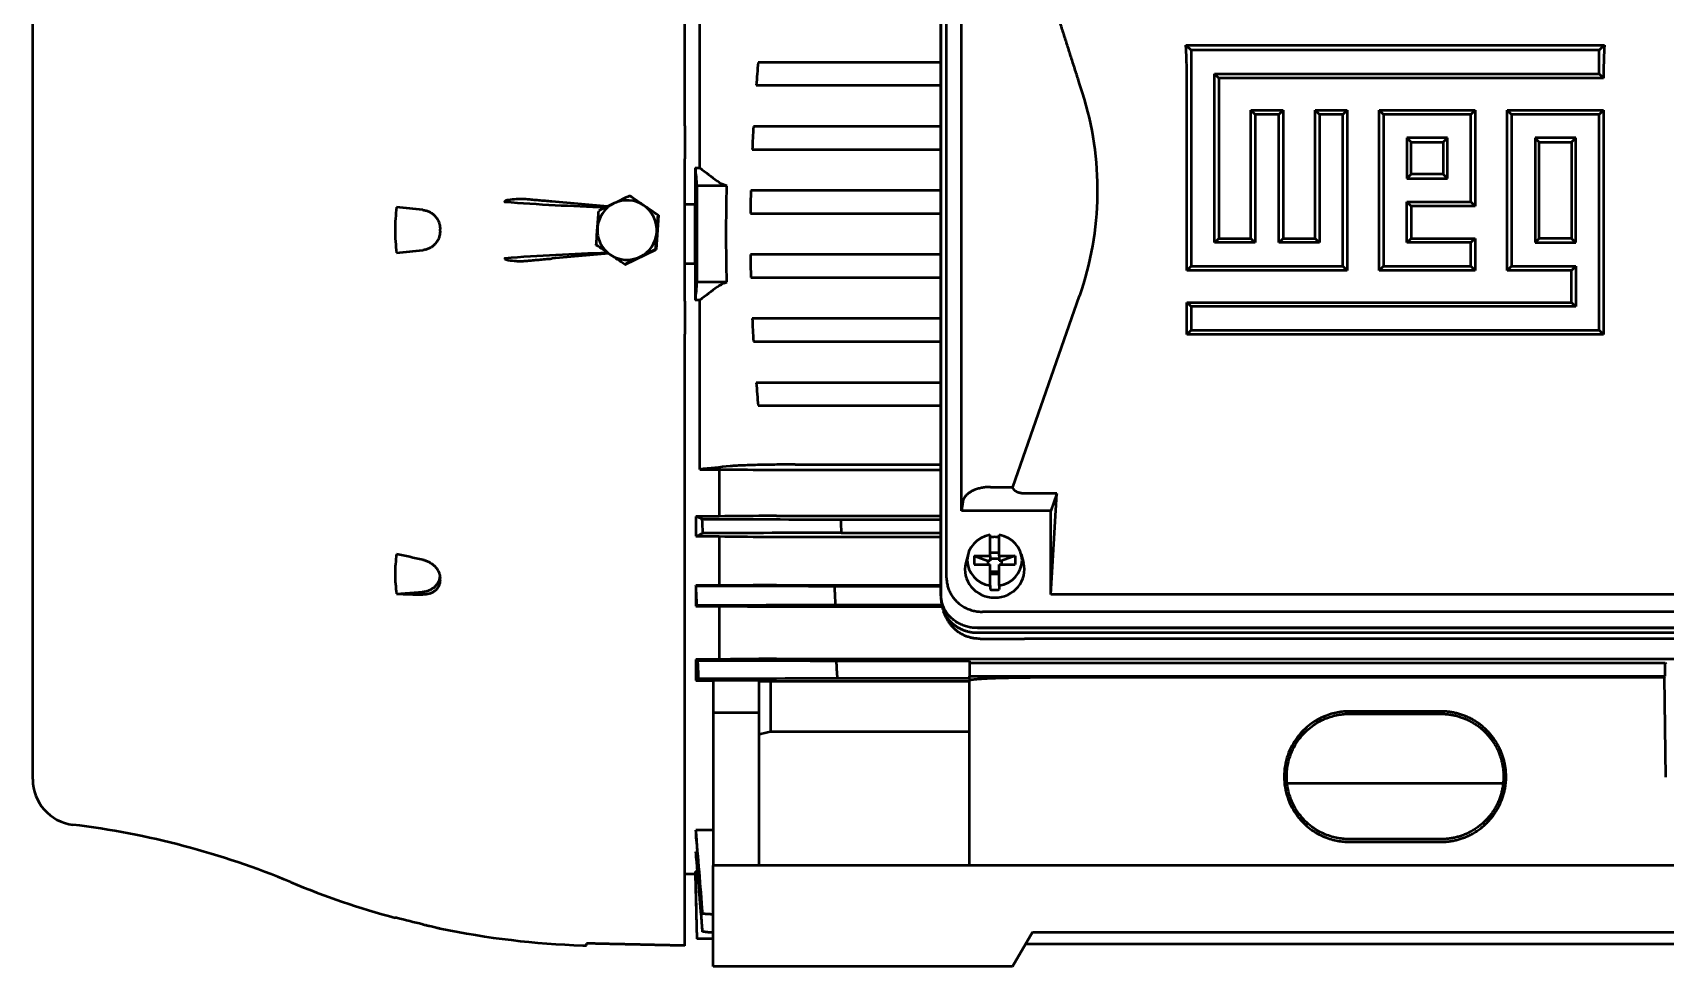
# Model space of a CAD drawing. Header units: millimetres. Extents: x 708 to 3306, y 798 to 2244.
# Drawn here: x 2580.1 to 2936.8, y 1870.2 to 2074.2 of the extents above; entities that cross this region are included whole.
import ezdxf

# ---------------------------------------------------------------- set-up
doc = ezdxf.new("R2010")
doc.units = ezdxf.units.MM
doc.header["$LTSCALE"] = 10
doc.layers.add('Visible (ISO)', color=7, linetype='Continuous', lineweight=50)

msp = doc.modelspace()

# ---------------------------------------------------------------- linework, layer by layer
at = {"layer": 'Visible (ISO)'}
for p, q in [((2722.62, 2057.43), (2722.62, 2185.77)), ((2580.12, 1911.05), (2580.12, 2151.05)), ((2778.55, 1951.52), (2778.55, 2123.24)), ((2778.55, 2122.84), (2778.55, 1951.59)), ((2779.78, 1955.05), (2779.79, 2124.47)), ((2783.05, 1969.74), (2783.05, 2109.79)), ((2725.86, 2044.63), (2725.86, 2096.23)), ((2832.06, 2071.44), (2923.49, 2071.44)), ((2832.06, 2071.44), (2833.21, 2070.32)), ((2922.34, 2070.32), (2833.21, 2070.32)), ((2833.21, 2070.32), (2833.21, 2023.19)), ((2923.49, 2071.44), (2922.34, 2070.32)), ((2922.34, 2065.19), (2922.34, 2070.32)), ((2778.55, 2067.67), (2745.38, 2067.67)), ((2744.95, 2062.67), (2778.55, 2062.67)), ((2808.9, 2062.81), (2808.6, 2063.76)), ((2809.47, 2061.01), (2808.9, 2062.81)), ((2832.28, 2022.24), (2832.28, 2063.74)), ((2838.34, 2065.19), (2922.34, 2065.19)), ((2839.28, 2064.23), (2838.34, 2065.19)), ((2838.34, 2028.32), (2838.34, 2065.19)), ((2923.28, 2064.23), (2839.28, 2064.23)), ((2839.28, 2063.74), (2839.28, 2029.24)), ((2923.28, 2064.23), (2922.34, 2065.19)), ((2846.28, 2029.24), (2846.28, 2057.24)), ((2846.28, 2057.24), (2853.28, 2057.24)), ((2846.28, 2057.24), (2847.21, 2056.32)), ((2847.21, 2056.32), (2847.21, 2028.32)), ((2852.34, 2056.32), (2847.21, 2056.32)), ((2853.28, 2057.24), (2852.34, 2056.32)), ((2852.34, 2028.32), (2852.34, 2056.32)), ((2853.28, 2057.24), (2853.28, 2029.24)), ((2860.28, 2029.24), (2860.28, 2057.24)), ((2860.28, 2057.24), (2867.28, 2057.24)), ((2860.28, 2057.24), (2861.21, 2056.32)), ((2861.21, 2056.32), (2861.21, 2028.32)), ((2866.34, 2056.32), (2861.21, 2056.32)), ((2867.28, 2057.24), (2866.34, 2056.32)), ((2866.34, 2023.19), (2866.34, 2056.32)), ((2867.28, 2057.24), (2867.28, 2022.24)), ((2874.28, 2022.24), (2874.28, 2057.24)), ((2874.28, 2057.24), (2895.28, 2057.24)), ((2874.28, 2057.24), (2875.21, 2056.32)), ((2875.21, 2056.32), (2875.21, 2023.19)), ((2894.34, 2056.32), (2875.21, 2056.32)), ((2895.28, 2057.24), (2894.34, 2056.32)), ((2894.34, 2037.19), (2894.34, 2056.32)), ((2895.28, 2057.24), (2895.28, 2036.24)), ((2902.27, 2022.24), (2902.27, 2057.24)), ((2902.27, 2057.24), (2923.28, 2057.24)), ((2902.27, 2057.24), (2903.21, 2056.32)), ((2903.21, 2056.32), (2903.21, 2023.19)), ((2922.34, 2056.32), (2903.21, 2056.32)), ((2923.28, 2057.24), (2922.34, 2056.32)), ((2922.34, 2009.19), (2922.34, 2056.32)), ((2923.28, 2057.24), (2923.28, 2008.24)), ((2722.62, 2053.8), (2722.62, 2051.11)), ((2778.55, 2053.64), (2744.33, 2053.64)), ((2881.28, 2050.24), (2880.34, 2051.19)), ((2889.21, 2051.19), (2880.34, 2051.19)), ((2880.34, 2051.19), (2880.34, 2042.32)), ((2888.28, 2050.24), (2889.21, 2051.19)), ((2889.21, 2042.32), (2889.21, 2051.19)), ((2909.27, 2050.24), (2908.34, 2051.19)), ((2908.34, 2051.19), (2908.34, 2028.32)), ((2917.21, 2051.19), (2908.34, 2051.19)), ((2916.28, 2050.24), (2917.21, 2051.19)), ((2917.21, 2028.32), (2917.21, 2051.19)), ((2744.07, 2048.64), (2778.55, 2048.64)), ((2881.28, 2050.24), (2888.28, 2050.24)), ((2881.28, 2043.24), (2881.28, 2050.24)), ((2888.28, 2050.24), (2888.28, 2043.24)), ((2909.27, 2029.24), (2909.27, 2050.24)), ((2909.27, 2050.24), (2916.28, 2050.24)), ((2916.28, 2050.24), (2916.28, 2029.24)), ((2722.62, 2015.49), (2722.62, 2046.6)), ((2724.85, 2044.63), (2724.85, 2036.65)), ((2724.85, 2044.63), (2725.86, 2044.63)), ((2731.78, 2040.68), (2725.22, 2040.68)), ((2881.28, 2043.24), (2880.34, 2042.32)), ((2880.34, 2042.32), (2889.21, 2042.32)), ((2888.28, 2043.24), (2881.28, 2043.24)), ((2888.28, 2043.24), (2889.21, 2042.32)), ((2705.72, 2036.2), (2693.51, 2037.27)), ((2710.54, 2038.53), (2710.65, 2038.53)), ((2710.65, 2038.53), (2716.86, 2034.32)), ((2778.55, 2039.68), (2743.75, 2039.68)), ((2880.34, 2037.19), (2894.34, 2037.19)), ((2881.28, 2036.24), (2880.34, 2037.19)), ((2880.34, 2028.32), (2880.34, 2037.19)), ((2895.28, 2036.24), (2894.34, 2037.19)), ((2716.86, 2034.32), (2716.32, 2026.83)), ((2716.75, 2034.32), (2716.86, 2034.32)), ((2724.85, 2036.65), (2722.62, 2036.65)), ((2743.67, 2034.68), (2778.55, 2034.68)), ((2895.28, 2036.24), (2881.28, 2036.24)), ((2881.28, 2036.24), (2881.28, 2029.24)), ((2669.12, 2030.83), (2669.12, 2031.26)), ((2709.56, 2023.56), (2716.32, 2026.83)), ((2716.21, 2026.83), (2716.32, 2026.83)), ((2839.28, 2029.24), (2838.34, 2028.32)), ((2847.21, 2028.32), (2838.34, 2028.32)), ((2839.28, 2029.24), (2846.28, 2029.24)), ((2846.28, 2029.24), (2847.21, 2028.32)), ((2853.28, 2029.24), (2852.34, 2028.32)), ((2861.21, 2028.32), (2852.34, 2028.32)), ((2853.28, 2029.24), (2860.28, 2029.24)), ((2860.28, 2029.24), (2861.21, 2028.32)), ((2881.28, 2029.24), (2880.34, 2028.32)), ((2894.34, 2028.32), (2880.34, 2028.32)), ((2881.28, 2029.24), (2895.28, 2029.24)), ((2895.28, 2029.24), (2894.34, 2028.32)), ((2894.34, 2023.19), (2894.34, 2028.32)), ((2895.28, 2029.24), (2895.28, 2022.24)), ((2909.27, 2029.24), (2908.34, 2028.32)), ((2908.34, 2028.32), (2917.21, 2028.32)), ((2916.28, 2029.24), (2909.27, 2029.24)), ((2916.28, 2029.24), (2917.21, 2028.32)), ((2705.97, 2025.91), (2693.51, 2024.82)), ((2709.46, 2023.56), (2709.56, 2023.56)), ((2722.62, 2023.72), (2724.85, 2023.72)), ((2724.85, 2023.72), (2724.85, 2015.73)), ((2778.55, 2025.68), (2743.67, 2025.68)), ((2832.28, 2022.24), (2833.21, 2023.19)), ((2833.21, 2023.19), (2866.34, 2023.19)), ((2867.28, 2022.24), (2866.34, 2023.19)), ((2874.28, 2022.24), (2875.21, 2023.19)), ((2875.21, 2023.19), (2894.34, 2023.19)), ((2895.28, 2022.24), (2894.34, 2023.19)), ((2902.27, 2022.24), (2903.21, 2023.19)), ((2903.21, 2023.19), (2917.21, 2023.19)), ((2916.28, 2022.24), (2917.21, 2023.19)), ((2917.21, 2023.19), (2917.21, 2014.32)), ((2731.78, 2019.68), (2725.22, 2019.68)), ((2743.75, 2020.68), (2778.55, 2020.68)), ((2867.28, 2022.24), (2832.28, 2022.24)), ((2895.28, 2022.24), (2874.28, 2022.24)), ((2916.28, 2022.24), (2902.27, 2022.24)), ((2916.28, 2015.24), (2916.28, 2022.24)), ((2725.86, 2015.73), (2724.85, 2015.73)), ((2725.86, 1978.77), (2725.86, 2015.73)), ((2794.25, 1974.9), (2808.85, 2016.65)), ((2778.55, 2011.73), (2744.07, 2011.73)), ((2832.28, 2008.24), (2832.28, 2015.24)), ((2832.28, 2015.24), (2916.28, 2015.24)), ((2832.28, 2015.24), (2833.21, 2014.32)), ((2833.21, 2014.32), (2833.21, 2009.19)), ((2917.21, 2014.32), (2833.21, 2014.32)), ((2916.28, 2015.24), (2917.21, 2014.32)), ((2722.62, 2010.98), (2722.62, 2008.3)), ((2832.28, 2008.24), (2833.21, 2009.19)), ((2923.28, 2008.24), (2832.28, 2008.24)), ((2833.21, 2009.19), (2922.34, 2009.19)), ((2923.28, 2008.24), (2922.34, 2009.19)), ((2722.62, 1874.7), (2722.62, 2004.66)), ((2744.33, 2006.73), (2778.55, 2006.73)), ((2778.55, 1997.69), (2744.95, 1997.69)), ((2745.38, 1992.69), (2778.55, 1992.69)), ((2746.73, 1979.81), (2778.55, 1979.81)), ((2725.86, 1978.77), (2730.11, 1978.77)), ((2730.11, 1978.77), (2730.11, 1968.5)), ((2742.62, 1978.66), (2778.55, 1978.66)), ((2789.38, 1974.9), (2794.25, 1974.9)), ((2803.85, 1973.47), (2797.06, 1973.47)), ((2803.85, 1973.47), (2802.55, 1969.74)), ((2802.55, 1951.41), (2803.85, 1973.47)), ((2783.32, 1971.68), (2783.05, 1969.74)), ((2802.55, 1969.74), (2783.05, 1969.74)), ((2802.55, 1951.41), (2802.55, 1969.74)), ((2725.03, 1968.5), (2725.03, 1964.14)), ((2730.11, 1968.5), (2725.03, 1968.5)), ((2742.62, 1968.61), (2778.55, 1968.61)), ((2756.65, 1967.81), (2778.55, 1967.81)), ((2725.03, 1964.14), (2730.11, 1964.14)), ((2730.11, 1964.14), (2730.11, 1953.36)), ((2742.62, 1964.02), (2778.55, 1964.02)), ((2756.76, 1964.91), (2778.55, 1964.91)), ((2789.28, 1959.84), (2789.28, 1964.43)), ((2791.28, 1959.84), (2791.28, 1964.43)), ((2784.48, 1960.25), (2783.97, 1958.31)), ((2785.78, 1959.84), (2785.78, 1957.96)), ((2785.78, 1959.84), (2789.28, 1959.84)), ((2785.78, 1959.84), (2788.78, 1958.81)), ((2789.28, 1958.81), (2788.78, 1958.81)), ((2788.78, 1958.81), (2788.78, 1957.96)), ((2791.28, 1960.56), (2789.28, 1960.56)), ((2789.28, 1959.84), (2789.28, 1958.81)), ((2789.28, 1959.28), (2791.28, 1959.28)), ((2791.28, 1959.84), (2794.78, 1959.84)), ((2791.28, 1959.84), (2791.28, 1958.81)), ((2791.78, 1958.81), (2791.28, 1958.81)), ((2794.78, 1959.84), (2791.78, 1958.81)), ((2791.78, 1958.81), (2791.78, 1957.96)), ((2794.78, 1959.84), (2794.78, 1957.96)), ((2796.08, 1960.25), (2796.59, 1958.31)), ((2669.12, 1954.57), (2669.12, 1954.95)), ((2785.78, 1957.96), (2789.28, 1957.96)), ((2789.28, 1953.36), (2789.28, 1957.96)), ((2789.28, 1956.46), (2791.28, 1956.46)), ((2791.28, 1955.86), (2789.28, 1955.86)), ((2791.28, 1953.36), (2791.28, 1957.96)), ((2791.28, 1957.96), (2794.78, 1957.96)), ((2659.64, 1951.59), (2665.36, 1952.04)), ((2725.03, 1953.36), (2725.03, 1948.91)), ((2730.11, 1953.36), (2725.03, 1953.36)), ((2742.62, 1953.48), (2778.55, 1953.48)), ((2755.27, 1953.26), (2778.55, 1953.26)), ((2778.55, 1951.52), (2778.55, 1950.56)), ((2953, 1951.41), (2802.55, 1951.41)), ((2725.03, 1948.91), (2730.11, 1948.91)), ((2730.11, 1948.91), (2730.11, 1937.24)), ((2742.62, 1948.77), (2778.78, 1948.77)), ((2778.7, 1949.11), (2755.48, 1949.11)), ((2779.72, 1946.4), (2779.14, 1947.74)), ((2967.9, 1947.65), (2787.66, 1947.65)), ((2969.12, 1944.11), (2786.43, 1944.11)), ((2786.51, 1944.11), (2969.03, 1944.11)), ((2786.51, 1943.09), (2969.03, 1943.09)), ((2787.09, 1941.75), (2796.77, 1941.75)), ((2958.77, 1941.75), (2796.77, 1941.75)), ((2725.03, 1937.24), (2725.03, 1932.63)), ((2730.11, 1937.24), (2725.03, 1937.24)), ((2742.62, 1937.37), (3012.91, 1937.37)), ((2755.65, 1936.95), (2784.77, 1936.95)), ((2784.77, 1936.95), (2784.77, 1936.46)), ((2784.77, 1936.46), (2936.77, 1936.46)), ((2784.77, 1936.46), (2784.77, 1933.56)), ((2784.77, 1933.07), (2784.77, 1933.56)), ((2784.77, 1933.56), (2936.77, 1933.56)), ((2802.77, 1933.35), (2936.56, 1933.35)), ((2936.56, 1933.35), (2936.77, 1933.56)), ((2936.56, 1933.35), (2936.84, 1911.53)), ((2936.77, 1936.46), (2936.98, 1936.25)), ((2936.77, 1933.56), (2936.77, 1936.46)), ((2725.03, 1932.63), (2728.77, 1932.63)), ((2728.77, 1932.65), (2728.77, 1925.58)), ((2738.77, 1932.65), (2728.77, 1932.65)), ((2738.77, 1932.65), (2738.77, 1925.58)), ((2741.31, 1932.48), (2784.77, 1932.48)), ((2741.31, 1932.48), (2741.31, 1921.45)), ((2784.77, 1933.07), (2755.87, 1933.07)), ((2784.77, 1892.18), (2784.77, 1932.69)), ((2728.77, 1925.58), (2728.77, 1892.18)), ((2738.77, 1925.58), (2728.77, 1925.58)), ((2738.77, 1925.58), (2738.77, 1892.18)), ((2887.77, 1925.89), (2867.77, 1925.89)), ((2867.77, 1925.35), (2887.77, 1925.35)), ((2784.77, 1921.45), (2741.31, 1921.45)), ((2854.16, 1910.22), (2901.38, 1910.22)), ((2725.03, 1899.96), (2725.03, 1898.35)), ((2728.77, 1899.96), (2725.03, 1899.96)), ((2887.77, 1897.96), (2867.77, 1897.96)), ((2725.03, 1895.2), (2725.03, 1894.1)), ((2725.29, 1895.2), (2725.03, 1895.2)), ((2867.77, 1897.38), (2887.77, 1897.38)), ((2724.85, 1890.93), (2724.85, 1890.33)), ((2724.85, 1890.93), (2725.3, 1890.93)), ((2728.77, 1870.18), (2728.77, 1892.18)), ((2748.77, 1892.18), (2728.77, 1892.18)), ((3006.77, 1892.18), (2748.77, 1892.18)), ((2724.85, 1890.33), (2722.62, 1890.33)), ((2724.84, 1890.33), (2725.21, 1876.18)), ((2669.12, 1878.47), (2669.12, 1878.47)), ((2728.77, 1876.18), (2725.22, 1876.18)), ((2794.21, 1870.18), (2798.54, 1877.68)), ((2798.54, 1877.68), (2956.99, 1877.68)), ((2700.31, 1874.77), (2701.12, 1874.75)), ((2701.12, 1874.75), (2701.12, 1875.18)), ((2797.06, 1875.12), (2958.47, 1875.12)), ((2748.77, 1870.18), (2728.77, 1870.18)), ((2794.21, 1870.18), (2748.77, 1870.18))]:
    msp.add_line(p, q, dxfattribs=at)
for centre, radius, start, end in [((2590.12, 1911.05), 10, 180, 263.0815), ((2567.23, 1722.43), 180, 67.3604, 83.0815), ((2705.81, 2054.69), 180, 247.3604, 255.024), ((2705.81, 2054.69), 180, 258.2391, 268.25)]:
    msp.add_arc(centre, radius, start, end, dxfattribs=at)
for centre, major_axis, ratio, start_param, end_param in [((2742.78, 2039.76), (70, 0), 0.999958, 5.946657, 6.591595), ((2709.98, 2031.05), (0, 6.5), 0.999657, 0.451282, 1.498479), ((2709.98, 2031.05), (0, 6.5), 0.999657, 5.68727, 6.734467), ((2709.98, 2031.05), (0, -6.5), 0.999657, 1.498479, 2.545677), ((2709.98, 2031.05), (0, 6.5), 0.999657, 1.498479, 2.022078), ((2709.98, 2031.05), (0, -6.5), 0.999657, 0.451282, 1.498479), ((2709.98, 2031.05), (0, 6.5), 0.999657, 2.022078, 2.545677), ((2709.98, 2031.05), (0, -6.5), 0.999657, 5.68727, 6.734467), ((2790.28, 1958.9), (-5.98, 0), 0.939759, 4.880542, 7.685828), ((2790.28, 1958.21), (-6.15, 0), 0.939759, 4.712389, 4.875715), ((2790.28, 1958.21), (-6.15, 0), 0.939759, 4.549063, 4.712389), ((2790.28, 1958.9), (5.98, 0), 0.939759, 4.880542, 7.685828), ((2790.28, 1956.85), (-6.5, 0), 0.939759, 6.040285, 7.853982), ((2790.28, 1956.85), (6.5, 0), 0.939759, 4.712389, 6.526086), ((2790.28, 1958.21), (6.15, 0), 0.939759, 4.549063, 4.712389), ((2790.28, 1958.21), (6.15, 0), 0.939759, 4.712389, 4.875715)]:
    msp.add_ellipse(centre, major_axis=major_axis, ratio=ratio, start_param=start_param, end_param=end_param, dxfattribs=at)
for points, weights in [([(2808.6, 2063.76), (2802.71, 2082.25), (2797.28, 2099.21), (2793.17, 2111.98)], [1, 0.947403746656, 0.947403746656, 1]), ([(2832.28, 2063.74), (2832.28, 2066.31), (2832.21, 2068.89), (2832.06, 2071.44)], [1, 0.998821045322, 0.998821045322, 1]), ([(2923.49, 2071.44), (2923.36, 2069.05), (2923.29, 2066.65), (2923.28, 2064.23)], [1, 0.998968292981, 0.998968292981, 1]), ([(2839.28, 2064.23), (2839.28, 2064.07), (2839.28, 2063.9), (2839.28, 2063.74)], [1, 0.999995086552, 0.999995086552, 1]), ([(2722.62, 2051.11), (2722.62, 2050.15), (2722.62, 2048.5), (2722.62, 2046.6)], [1, 0.911106513075, 0.911106513075, 1]), ([(2722.62, 2015.49), (2722.62, 2013.59), (2722.62, 2011.94), (2722.62, 2010.98)], [1, 0.911106513075, 0.911106513075, 1]), ([(2789.38, 1974.9), (2786.05, 1974.9), (2783.58, 1973.59), (2783.32, 1971.68)], [1, 0.819993125959, 0.819993125959, 1]), ([(2797.06, 1973.47), (2795.41, 1973.47), (2794.31, 1974.03), (2794.25, 1974.9)], [1, 0.8537498332, 0.8537498332, 1]), ([(2665.36, 1952.04), (2667.43, 1952.2), (2668.91, 1953.46), (2669.1, 1955.28)], [1, 0.840179745096, 0.829524368367, 0.968033869813]), ([(2779.78, 1955.05), (2779.78, 1950.69), (2783.01, 1947.65), (2787.66, 1947.65)], [1, 0.811792362023, 0.811792362023, 1]), ([(2786.43, 1944.11), (2781.79, 1944.11), (2778.55, 1947.15), (2778.55, 1951.52)], [1, 0.811792362023, 0.811792362023, 1]), ([(2778.55, 1950.56), (2778.55, 1948.55), (2779.37, 1946.69), (2780.88, 1945.27)], [1, 0.949947616046, 0.949947616046, 1]), ([(2787.09, 1941.75), (2783.81, 1941.75), (2781, 1943.43), (2779.72, 1946.4)], [1, 0.856646349991, 0.819939969634, 0.889880858928]), ([(2780.88, 1945.27), (2782.39, 1943.85), (2784.36, 1943.09), (2786.51, 1943.09)], [1, 0.949947616046, 0.949947616046, 1]), ([(2784.77, 1932.69), (2784.77, 1933.08), (2792.22, 1933.35), (2802.77, 1933.35)], [1, 0.804737854124, 0.804737854124, 1]), ([(2867.77, 1925.89), (2839.28, 1925.89), (2839.28, 1897.38), (2867.77, 1897.38)], [1, 0.333333333333, 0.333333333333, 1]), ([(2867.77, 1897.96), (2840.4, 1897.96), (2840.4, 1925.35), (2867.77, 1925.35)], [1, 0.333333333333, 0.333333333333, 1]), ([(2902, 1912.18), (2901.69, 1920.28), (2895.86, 1925.89), (2887.77, 1925.89)], [1, 0.813669977581, 0.813669977581, 1]), ([(2887.77, 1925.35), (2895.54, 1925.35), (2901.15, 1919.96), (2901.44, 1912.18)], [1, 0.813669977581, 0.813669977581, 1]), ([(2901.44, 1912.18), (2901.76, 1903.92), (2896.03, 1897.96), (2887.77, 1897.96)], [1, 0.795633184769, 0.795633184769, 1]), ([(2887.77, 1897.38), (2896.37, 1897.38), (2902.33, 1903.58), (2902, 1912.18)], [1, 0.795633184769, 0.795633184769, 1]), ([(2722.62, 1874.7), (2715.44, 1874.86), (2708.27, 1875.02), (2701.12, 1875.18)], [1, 0.999984013825, 0.999984013825, 1])]:
    msp.add_rational_spline(points, weights, degree=3, dxfattribs=at)
for points in [[(2738.61, 2067.67), (2738.46, 2066.01), (2738.32, 2064.34), (2738.19, 2062.67)], [(2737.58, 2053.64), (2737.48, 2051.97), (2737.39, 2050.3), (2737.32, 2048.64)], [(2724.85, 2044.63), (2724.97, 2043.32), (2725.1, 2042), (2725.22, 2040.68)], [(2725.86, 2044.63), (2727.13, 2043.66), (2728.42, 2042.69), (2729.7, 2041.72)], [(2725.22, 2040.68), (2725.21, 2033.68), (2725.21, 2026.68), (2725.22, 2019.68)], [(2731.78, 2040.68), (2730.89, 2041), (2730.2, 2041.35), (2729.7, 2041.72)], [(2731.78, 2019.68), (2731.6, 2026.68), (2731.6, 2033.68), (2731.78, 2040.68)], [(2705.24, 2035.97), (2697.9, 2036.24), (2690.57, 2036.56), (2683.26, 2037.17)], [(2688.2, 2037.74), (2687.97, 2037.76), (2687.74, 2037.78), (2687.51, 2037.8)], [(2737.01, 2039.68), (2736.97, 2038.02), (2736.94, 2036.35), (2736.93, 2034.68)], [(2659.64, 2036.04), (2659.41, 2034.38), (2659.18, 2031.05), (2659.41, 2027.72), (2659.64, 2026.05)], [(2665.36, 2035.44), (2663.44, 2035.64), (2661.53, 2035.84), (2659.64, 2036.04)], [(2659.64, 2026.05), (2661.53, 2026.25), (2663.44, 2026.45), (2665.36, 2026.65)], [(2683.26, 2024.92), (2690.7, 2025.54), (2698.17, 2025.87), (2705.64, 2026.14)], [(2687.51, 2024.29), (2687.74, 2024.31), (2687.97, 2024.33), (2688.2, 2024.35)], [(2736.93, 2025.68), (2736.94, 2024.01), (2736.97, 2022.35), (2737.01, 2020.68)], [(2725.22, 2019.68), (2725.1, 2018.37), (2724.97, 2017.05), (2724.85, 2015.73)], [(2729.7, 2018.64), (2730.2, 2019.01), (2730.89, 2019.36), (2731.78, 2019.68)], [(2729.7, 2018.64), (2728.42, 2017.67), (2727.13, 2016.7), (2725.86, 2015.73)], [(2737.32, 2011.73), (2737.39, 2010.06), (2737.48, 2008.39), (2737.58, 2006.73)], [(2738.19, 1997.69), (2738.32, 1996.02), (2738.46, 1994.36), (2738.61, 1992.69)], [(2732.49, 1979.46), (2730.26, 1979.23), (2728.05, 1979), (2725.86, 1978.77)], [(2730.11, 1978.77), (2733.42, 1978.74), (2736.73, 1978.7), (2740.03, 1978.67)], [(2740.03, 1978.67), (2740.88, 1978.66), (2741.74, 1978.66), (2742.62, 1978.66)], [(2726.41, 1967.9), (2725.95, 1968.1), (2725.49, 1968.3), (2725.03, 1968.5)], [(2726.41, 1967.9), (2736.49, 1967.87), (2746.57, 1967.84), (2756.65, 1967.81)], [(2726.52, 1964.82), (2726.49, 1965.85), (2726.45, 1966.87), (2726.41, 1967.9)], [(2740.03, 1968.6), (2736.73, 1968.57), (2733.42, 1968.53), (2730.11, 1968.5)], [(2742.62, 1968.61), (2741.74, 1968.61), (2740.88, 1968.61), (2740.03, 1968.6)], [(2756.65, 1967.81), (2756.68, 1966.84), (2756.72, 1965.87), (2756.76, 1964.91)], [(2725.03, 1964.14), (2725.52, 1964.37), (2726.02, 1964.59), (2726.52, 1964.82)], [(2756.76, 1964.91), (2746.68, 1964.88), (2736.6, 1964.85), (2726.52, 1964.82)], [(2730.11, 1964.14), (2733.42, 1964.1), (2736.73, 1964.07), (2740.03, 1964.03)], [(2740.03, 1964.03), (2740.88, 1964.02), (2741.74, 1964.02), (2742.62, 1964.02)], [(2665.36, 1959.01), (2663.44, 1959.41), (2661.53, 1959.82), (2659.64, 1960.25)], [(2659.64, 1951.59), (2661.53, 1951.51), (2663.44, 1951.44), (2665.36, 1951.39)], [(2725.04, 1953.35), (2725.03, 1953.35), (2725.03, 1953.35), (2725.03, 1953.36)], [(2725.04, 1953.35), (2735.11, 1953.32), (2745.19, 1953.29), (2755.27, 1953.26)], [(2725.24, 1949.01), (2725.17, 1950.47), (2725.1, 1951.91), (2725.04, 1953.35)], [(2740.03, 1953.46), (2736.73, 1953.43), (2733.42, 1953.39), (2730.11, 1953.36)], [(2742.62, 1953.48), (2741.74, 1953.48), (2740.88, 1953.47), (2740.03, 1953.46)], [(2755.27, 1953.26), (2755.34, 1951.88), (2755.4, 1950.49), (2755.48, 1949.11)], [(2725.03, 1948.91), (2725.1, 1948.94), (2725.17, 1948.98), (2725.24, 1949.01)], [(2755.48, 1949.11), (2745.4, 1949.08), (2735.32, 1949.04), (2725.24, 1949.01)], [(2730.11, 1948.91), (2733.42, 1948.87), (2736.73, 1948.83), (2740.03, 1948.79)], [(2740.03, 1948.79), (2740.87, 1948.78), (2741.74, 1948.77), (2742.62, 1948.77)], [(2725.42, 1937.04), (2725.29, 1937.1), (2725.16, 1937.17), (2725.03, 1937.24)], [(2725.42, 1937.04), (2735.54, 1937.01), (2745.61, 1936.98), (2755.65, 1936.95)], [(2725.64, 1932.98), (2725.57, 1934.34), (2725.49, 1935.69), (2725.42, 1937.04)], [(2740.03, 1937.36), (2736.73, 1937.32), (2733.42, 1937.28), (2730.11, 1937.24)], [(2742.62, 1937.37), (2741.73, 1937.37), (2740.87, 1937.37), (2740.03, 1937.36)], [(2755.65, 1936.95), (2755.72, 1935.65), (2755.79, 1934.36), (2755.87, 1933.07)], [(2725.03, 1932.63), (2725.23, 1932.75), (2725.43, 1932.86), (2725.64, 1932.98)], [(2755.87, 1933.07), (2745.79, 1933.04), (2735.72, 1933.01), (2725.64, 1932.98)], [(2738.77, 1932.51), (2739.61, 1932.5), (2740.46, 1932.49), (2741.31, 1932.48)], [(2741.31, 1921.45), (2740.46, 1921.23), (2739.61, 1921.01), (2738.77, 1920.78)], [(2726.51, 1881.73), (2726.01, 1887.81), (2725.52, 1893.89), (2725.03, 1899.96)], [(2725.03, 1898.35), (2725.49, 1892.8), (2725.96, 1887.26), (2726.42, 1881.72)], [(2726.49, 1877.77), (2726, 1883.58), (2725.51, 1889.39), (2725.03, 1895.2)], [(2725.03, 1894.1), (2725.5, 1888.65), (2725.96, 1883.21), (2726.43, 1877.76)], [(2724.85, 1890.93), (2724.97, 1886.01), (2725.1, 1881.1), (2725.22, 1876.18)], [(2659.64, 1880.79), (2659.41, 1880.8), (2659.34, 1880.8), (2659.29, 1880.8)], [(2665.36, 1879.36), (2663.44, 1879.8), (2661.53, 1880.28), (2659.64, 1880.79)], [(2726.42, 1881.72), (2726.45, 1881.71), (2726.48, 1881.72), (2726.51, 1881.73)], [(2728.77, 1881.51), (2727.99, 1881.58), (2727.22, 1881.65), (2726.45, 1881.71)], [(2726.51, 1881.73), (2727.26, 1881.66), (2728.01, 1881.6), (2728.77, 1881.53)], [(2725.22, 1876.18), (2725.22, 1876.18), (2725.21, 1876.18), (2725.21, 1876.18)], [(2726.43, 1877.76), (2726.45, 1877.75), (2726.47, 1877.76), (2726.49, 1877.77)], [(2728.77, 1877.56), (2728, 1877.62), (2727.23, 1877.69), (2726.46, 1877.76)], [(2726.49, 1877.77), (2727.25, 1877.7), (2728.01, 1877.64), (2728.77, 1877.57)]]:
    msp.add_open_spline(points, degree=3, dxfattribs=at)
for points, knots in [([(2745.38, 2067.67), (2744.2, 2067.67), (2743.04, 2067.67), (2741.34, 2067.67), (2740.78, 2067.67), (2739.68, 2067.67), (2739.14, 2067.67), (2738.61, 2067.67)], [0, 0, 0, 0, 0.003484531, 0.003484531, 0.005226797, 0.005226797, 0.006969062, 0.006969062, 0.006969062, 0.006969062]), ([(2738.19, 2062.67), (2739.24, 2062.67), (2740.33, 2062.67), (2742.03, 2062.67), (2742.61, 2062.67), (2743.78, 2062.67), (2744.36, 2062.67), (2744.95, 2062.67)], [0, 0, 0, 0, 0.003481374, 0.003481374, 0.00522206, 0.00522206, 0.006962747, 0.006962747, 0.006962747, 0.006962747]), ([(2722.62, 2053.8), (2722.62, 2053.99), (2722.62, 2054.22), (2722.62, 2054.73), (2722.62, 2055.02), (2722.62, 2055.65), (2722.62, 2055.98), (2722.62, 2056.68), (2722.62, 2057.05), (2722.62, 2057.43)], [0, 0, 0, 0, 0.001148241, 0.001148241, 0.002296482, 0.002296482, 0.003444722, 0.003444722, 0.004592963, 0.004592963, 0.004592963, 0.004592963]), ([(2744.33, 2053.64), (2743.15, 2053.64), (2742, 2053.64), (2740.3, 2053.64), (2739.74, 2053.64), (2738.64, 2053.64), (2738.1, 2053.64), (2737.58, 2053.64)], [0, 0, 0, 0, 0.003476677, 0.003476677, 0.005215016, 0.005215016, 0.006953355, 0.006953355, 0.006953355, 0.006953355]), ([(2737.32, 2048.64), (2738.37, 2048.64), (2739.46, 2048.64), (2741.15, 2048.64), (2741.73, 2048.64), (2742.89, 2048.64), (2743.48, 2048.64), (2744.07, 2048.64)], [0, 0, 0, 0, 0.003474651, 0.003474651, 0.005211976, 0.005211976, 0.006949302, 0.006949302, 0.006949302, 0.006949302]), ([(2683.97, 2037.59), (2683.83, 2037.57), (2683.69, 2037.54), (2683.48, 2037.46), (2683.42, 2037.43), (2683.33, 2037.36), (2683.3, 2037.34), (2683.27, 2037.27), (2683.26, 2037.24), (2683.26, 2037.2)], [0.0035145401, 0.0035145401, 0.0035145401, 0.0035145401, 0.0039556559, 0.0039556559, 0.0041762137, 0.0041762137, 0.0042864927, 0.0042864927, 0.0043967716, 0.0043967716, 0.0043967716, 0.0043967716]), ([(2683.26, 2037.2), (2683.26, 2037.24), (2683.27, 2037.27), (2683.29, 2037.31), (2683.29, 2037.31), (2683.29, 2037.31)], [0, 0, 0, 0, 0.0001114219, 0.0001114219, 0.0001215641, 0.0001215641, 0.0001215641, 0.0001215641]), ([(2683.26, 2037.2), (2683.26, 2037.19), (2683.26, 2037.18), (2683.26, 2037.17), (2683.26, 2037.17), (2683.26, 2037.17), (2683.26, 2037.17)], [0, 0, 0, 0, 0.00002397473, 0.00002397473, 0.00002397473, 0.00002403473, 0.00002403473, 0.00002403473, 0.00002403473]), ([(2683.34, 2037.37), (2683.35, 2037.38), (2683.35, 2037.38), (2683.36, 2037.39), (2683.37, 2037.39), (2683.37, 2037.4)], [0.0001989222, 0.0001989222, 0.0001989222, 0.0001989222, 0.00022284379, 0.00022284379, 0.0002371607, 0.0002371607, 0.0002371607, 0.0002371607]), ([(2683.53, 2037.48), (2683.54, 2037.48), (2683.55, 2037.49), (2683.56, 2037.49), (2683.57, 2037.5), (2683.58, 2037.5)], [0.00042524819, 0.00042524819, 0.00042524819, 0.00042524819, 0.00044568758, 0.00044568758, 0.00047425715, 0.00047425715, 0.00047425715, 0.00047425715]), ([(2687.51, 2037.8), (2687.23, 2037.83), (2686.94, 2037.83), (2686.35, 2037.83), (2686.06, 2037.81), (2685.17, 2037.75), (2684.57, 2037.69), (2683.97, 2037.59)], [-0.00000006, -0.00000006, -0.00000006, -0.00000006, 0.000919899, 0.000919899, 0.001839858, 0.001839858, 0.003679776, 0.003679776, 0.003679776, 0.003679776]), ([(2693.51, 2037.27), (2693.03, 2037.31), (2692.55, 2037.36), (2691.6, 2037.44), (2691.13, 2037.48), (2690.22, 2037.56), (2689.76, 2037.6), (2688.92, 2037.68), (2688.52, 2037.71), (2688.2, 2037.74)], [0, 0, 0, 0, 0.001440493, 0.001440493, 0.002880986, 0.002880986, 0.004321479, 0.004321479, 0.005761972, 0.005761972, 0.005761972, 0.005761972]), ([(2707.15, 2036.9), (2706.58, 2036.62), (2706.01, 2036.34), (2704.89, 2035.8), (2704.33, 2035.52), (2703.79, 2035.26)], [0.006539901, 0.006539901, 0.006539901, 0.006539901, 0.008433286, 0.008433286, 0.01032667, 0.01032667, 0.01032667, 0.01032667]), ([(2710.54, 2038.53), (2709.99, 2038.27), (2709.43, 2038), (2708.3, 2037.45), (2707.72, 2037.17), (2707.15, 2036.9)], [0.002750883, 0.002750883, 0.002750883, 0.002750883, 0.004645392, 0.004645392, 0.006539901, 0.006539901, 0.006539901, 0.006539901]), ([(2713.63, 2036.43), (2713.37, 2036.6), (2713.1, 2036.78), (2712.58, 2037.14), (2712.32, 2037.32), (2711.55, 2037.84), (2711.04, 2038.19), (2710.54, 2038.53)], [0.003797434, 0.003797434, 0.003797434, 0.003797434, 0.004743184, 0.004743184, 0.005688934, 0.005688934, 0.007580434, 0.007580434, 0.007580434, 0.007580434]), ([(2743.75, 2039.68), (2742.58, 2039.68), (2741.43, 2039.68), (2739.74, 2039.68), (2739.18, 2039.68), (2738.07, 2039.68), (2737.54, 2039.68), (2737.01, 2039.68)], [0, 0, 0, 0, 0.003472192, 0.003472192, 0.005208288, 0.005208288, 0.006944385, 0.006944385, 0.006944385, 0.006944385]), ([(2665.36, 2035.44), (2665.61, 2035.41), (2665.86, 2035.37), (2666.34, 2035.22), (2666.58, 2035.13), (2667.04, 2034.9), (2667.25, 2034.77), (2667.66, 2034.46), (2667.85, 2034.28), (2668.19, 2033.9), (2668.35, 2033.7), (2668.62, 2033.26), (2668.74, 2033.03), (2668.92, 2032.55), (2669, 2032.3), (2669.09, 2031.79), (2669.12, 2031.53), (2669.12, 2031.26)], [0, 0, 0, 0, 0.000775437, 0.000775437, 0.001550874, 0.001550874, 0.002326311, 0.002326311, 0.003101748, 0.003101748, 0.003877186, 0.003877186, 0.004652623, 0.004652623, 0.00542806, 0.00542806, 0.006203497, 0.006203497, 0.006203497, 0.006203497]), ([(2703.5, 2031.52), (2703.53, 2031.83), (2703.55, 2032.15), (2703.6, 2032.78), (2703.62, 2033.1), (2703.69, 2034.03), (2703.74, 2034.65), (2703.79, 2035.26)], [0.003797434, 0.003797434, 0.003797434, 0.003797434, 0.004743184, 0.004743184, 0.005688934, 0.005688934, 0.007580434, 0.007580434, 0.007580434, 0.007580434]), ([(2716.75, 2034.32), (2716.24, 2034.66), (2715.72, 2035.01), (2714.68, 2035.71), (2714.16, 2036.07), (2713.63, 2036.43)], [0.000000238, 0.000000238, 0.000000238, 0.000000238, 0.001898836, 0.001898836, 0.003797434, 0.003797434, 0.003797434, 0.003797434]), ([(2716.46, 2030.58), (2716.49, 2030.89), (2716.51, 2031.21), (2716.56, 2031.84), (2716.58, 2032.16), (2716.65, 2033.09), (2716.7, 2033.71), (2716.75, 2034.32)], [0.003797434, 0.003797434, 0.003797434, 0.003797434, 0.004743184, 0.004743184, 0.005688934, 0.005688934, 0.007580434, 0.007580434, 0.007580434, 0.007580434]), ([(2724.85, 2023.72), (2724.83, 2025.83), (2724.82, 2027.98), (2724.82, 2030.71), (2724.82, 2031.26), (2724.82, 2032.36), (2724.82, 2032.9), (2724.83, 2034.52), (2724.84, 2035.59), (2724.85, 2036.65)], [0.00106567, 0.00106567, 0.00106567, 0.00106567, 0.00757064, 0.00757064, 0.00919689, 0.00919689, 0.01082313, 0.01082313, 0.01407562, 0.01407562, 0.01407562, 0.01407562]), ([(2736.93, 2034.68), (2737.97, 2034.68), (2739.06, 2034.68), (2740.75, 2034.68), (2741.33, 2034.68), (2742.5, 2034.68), (2743.08, 2034.68), (2743.67, 2034.68)], [0, 0, 0, 0, 0.003471492, 0.003471492, 0.005207237, 0.005207237, 0.006942983, 0.006942983, 0.006942983, 0.006942983]), ([(2669.12, 2030.83), (2669.12, 2030.57), (2669.09, 2030.31), (2669, 2029.8), (2668.93, 2029.55), (2668.74, 2029.06), (2668.62, 2028.83), (2668.35, 2028.4), (2668.19, 2028.19), (2667.85, 2027.81), (2667.66, 2027.64), (2667.25, 2027.33), (2667.04, 2027.19), (2666.58, 2026.96), (2666.35, 2026.87), (2665.86, 2026.73), (2665.61, 2026.68), (2665.36, 2026.65)], [0, 0, 0, 0, 0.000775177, 0.000775177, 0.001550354, 0.001550354, 0.002325532, 0.002325532, 0.003100709, 0.003100709, 0.003875886, 0.003875886, 0.004651063, 0.004651063, 0.005426241, 0.005426241, 0.006201418, 0.006201418, 0.006201418, 0.006201418]), ([(2703.25, 2027.77), (2703.29, 2028.38), (2703.33, 2029), (2703.41, 2030.25), (2703.46, 2030.88), (2703.5, 2031.52)], [0.000000238, 0.000000238, 0.000000238, 0.000000238, 0.001898836, 0.001898836, 0.003797434, 0.003797434, 0.003797434, 0.003797434]), ([(2716.21, 2026.83), (2716.25, 2027.45), (2716.29, 2028.06), (2716.37, 2029.31), (2716.42, 2029.94), (2716.46, 2030.58)], [0.000000238, 0.000000238, 0.000000238, 0.000000238, 0.001898836, 0.001898836, 0.003797434, 0.003797434, 0.003797434, 0.003797434]), ([(2706.34, 2025.67), (2706.07, 2025.85), (2705.81, 2026.02), (2705.29, 2026.38), (2705.03, 2026.56), (2704.26, 2027.08), (2703.75, 2027.43), (2703.25, 2027.77)], [0.003797434, 0.003797434, 0.003797434, 0.003797434, 0.004743184, 0.004743184, 0.005688934, 0.005688934, 0.007580434, 0.007580434, 0.007580434, 0.007580434]), ([(2716.21, 2026.83), (2715.66, 2026.57), (2715.1, 2026.3), (2713.97, 2025.75), (2713.39, 2025.47), (2712.82, 2025.2)], [0.002750883, 0.002750883, 0.002750883, 0.002750883, 0.004645392, 0.004645392, 0.006539901, 0.006539901, 0.006539901, 0.006539901]), ([(2683.26, 2024.92), (2683.26, 2024.92), (2683.26, 2024.92), (2683.26, 2024.92), (2683.26, 2024.91), (2683.26, 2024.9), (2683.26, 2024.89)], [-0.00000006, -0.00000006, -0.00000006, -0.00000006, 0, 0, 0, 0.00002397473, 0.00002397473, 0.00002397473, 0.00002397473]), ([(2683.26, 2024.89), (2683.26, 2024.86), (2683.27, 2024.82), (2683.3, 2024.75), (2683.33, 2024.73), (2683.42, 2024.66), (2683.48, 2024.63), (2683.69, 2024.55), (2683.83, 2024.52), (2683.97, 2024.5)], [0, 0, 0, 0, 0.0001114219, 0.0001114219, 0.0002228438, 0.0002228438, 0.0004456876, 0.0004456876, 0.0008913752, 0.0008913752, 0.0008913752, 0.0008913752]), ([(2683.97, 2024.5), (2684.57, 2024.4), (2685.17, 2024.34), (2686.06, 2024.28), (2686.35, 2024.27), (2686.94, 2024.26), (2687.23, 2024.26), (2687.51, 2024.29)], [0, 0, 0, 0, 0.001839259, 0.001839259, 0.002758888, 0.002758888, 0.003678517, 0.003678517, 0.003678517, 0.003678517]), ([(2688.2, 2024.35), (2688.52, 2024.38), (2688.92, 2024.42), (2689.76, 2024.49), (2690.22, 2024.53), (2691.13, 2024.61), (2691.6, 2024.65), (2692.55, 2024.74), (2693.03, 2024.78), (2693.51, 2024.82)], [0.000937557, 0.000937557, 0.000937557, 0.000937557, 0.002421185, 0.002421185, 0.003904812, 0.003904812, 0.005388439, 0.005388439, 0.006872066, 0.006872066, 0.006872066, 0.006872066]), ([(2709.46, 2023.56), (2708.94, 2023.9), (2708.43, 2024.25), (2707.39, 2024.95), (2706.86, 2025.31), (2706.34, 2025.67)], [0.000000238, 0.000000238, 0.000000238, 0.000000238, 0.001898836, 0.001898836, 0.003797434, 0.003797434, 0.003797434, 0.003797434]), ([(2712.82, 2025.2), (2712.25, 2024.92), (2711.68, 2024.65), (2710.56, 2024.1), (2710, 2023.83), (2709.46, 2023.56)], [0.006539901, 0.006539901, 0.006539901, 0.006539901, 0.008433286, 0.008433286, 0.01032667, 0.01032667, 0.01032667, 0.01032667]), ([(2743.67, 2025.68), (2742.49, 2025.68), (2741.34, 2025.68), (2739.65, 2025.68), (2739.09, 2025.68), (2737.99, 2025.68), (2737.45, 2025.68), (2736.93, 2025.68)], [0, 0, 0, 0, 0.003471492, 0.003471492, 0.005207238, 0.005207238, 0.006942984, 0.006942984, 0.006942984, 0.006942984]), ([(2737.01, 2020.68), (2738.06, 2020.68), (2739.15, 2020.68), (2740.84, 2020.68), (2741.42, 2020.68), (2742.58, 2020.68), (2743.17, 2020.68), (2743.75, 2020.68)], [0, 0, 0, 0, 0.003472191, 0.003472191, 0.005208286, 0.005208286, 0.006944381, 0.006944381, 0.006944381, 0.006944381]), ([(2744.07, 2011.73), (2742.89, 2011.73), (2741.74, 2011.73), (2740.05, 2011.73), (2739.49, 2011.73), (2738.38, 2011.73), (2737.84, 2011.73), (2737.32, 2011.73)], [0, 0, 0, 0, 0.003474657, 0.003474657, 0.005211986, 0.005211986, 0.006949315, 0.006949315, 0.006949315, 0.006949315]), ([(2722.62, 2004.66), (2722.62, 2005.04), (2722.62, 2005.41), (2722.62, 2006.11), (2722.62, 2006.44), (2722.62, 2006.92), (2722.62, 2007.07), (2722.62, 2007.35), (2722.62, 2007.49), (2722.62, 2007.87), (2722.62, 2008.1), (2722.62, 2008.3)], [0, 0, 0, 0, 0.001148265, 0.001148265, 0.002296531, 0.002296531, 0.002870664, 0.002870664, 0.003444796, 0.003444796, 0.004593062, 0.004593062, 0.004593062, 0.004593062]), ([(2737.58, 2006.73), (2738.63, 2006.73), (2739.72, 2006.73), (2741.41, 2006.73), (2741.99, 2006.73), (2743.15, 2006.73), (2743.74, 2006.73), (2744.33, 2006.73)], [0, 0, 0, 0, 0.003476667, 0.003476667, 0.005215, 0.005215, 0.006953334, 0.006953334, 0.006953334, 0.006953334]), ([(2744.95, 1997.69), (2743.77, 1997.69), (2742.62, 1997.69), (2740.92, 1997.69), (2740.36, 1997.69), (2739.25, 1997.69), (2738.71, 1997.69), (2738.19, 1997.69)], [0, 0, 0, 0, 0.003481393, 0.003481393, 0.00522209, 0.00522209, 0.006962786, 0.006962786, 0.006962786, 0.006962786]), ([(2738.61, 1992.69), (2739.66, 1992.69), (2740.76, 1992.69), (2742.45, 1992.69), (2743.03, 1992.69), (2744.2, 1992.69), (2744.79, 1992.69), (2745.38, 1992.69)], [0, 0, 0, 0, 0.003484506, 0.003484506, 0.005226759, 0.005226759, 0.006969012, 0.006969012, 0.006969012, 0.006969012]), ([(2746.73, 1979.81), (2745.95, 1979.81), (2745.18, 1979.81), (2743.65, 1979.8), (2742.89, 1979.8), (2741.78, 1979.78), (2741.41, 1979.78), (2740.68, 1979.77), (2740.33, 1979.76), (2739.29, 1979.74), (2738.63, 1979.73), (2737.67, 1979.71), (2737.36, 1979.7), (2736.76, 1979.68), (2736.47, 1979.67), (2735.64, 1979.64), (2735.13, 1979.62), (2734.2, 1979.58), (2733.78, 1979.56), (2733.05, 1979.51), (2732.74, 1979.48), (2732.49, 1979.46)], [0, 0, 0, 0, 0.00232063, 0.00232063, 0.00464125, 0.00464125, 0.00580157, 0.00580157, 0.00696188, 0.00696188, 0.00928251, 0.00928251, 0.01044282, 0.01044282, 0.01160314, 0.01160314, 0.01392376, 0.01392376, 0.01624439, 0.01624439, 0.01856502, 0.01856502, 0.01856502, 0.01856502]), ([(2659.64, 1960.25), (2659.52, 1959.53), (2659.43, 1958.81), (2659.32, 1957.36), (2659.29, 1956.64), (2659.29, 1954.48), (2659.41, 1953.04), (2659.64, 1951.59)], [-0.000563267, -0.000563267, -0.000563267, -0.000563267, 0.001935135, 0.001935135, 0.004433537, 0.004433537, 0.009430341, 0.009430341, 0.009430341, 0.009430341]), ([(2665.36, 1959.01), (2665.61, 1958.96), (2665.86, 1958.88), (2666.34, 1958.7), (2666.58, 1958.59), (2667.04, 1958.34), (2667.25, 1958.2), (2667.66, 1957.89), (2667.85, 1957.71), (2668.19, 1957.34), (2668.35, 1957.15), (2668.62, 1956.74), (2668.74, 1956.52), (2668.92, 1956.08), (2669, 1955.86), (2669.09, 1955.4), (2669.12, 1955.17), (2669.12, 1954.95)], [0, 0, 0, 0, 0.000775437, 0.000775437, 0.001550874, 0.001550874, 0.002326311, 0.002326311, 0.003101748, 0.003101748, 0.003877186, 0.003877186, 0.004652623, 0.004652623, 0.00542806, 0.00542806, 0.006203497, 0.006203497, 0.006203497, 0.006203497]), ([(2669.12, 1954.57), (2669.12, 1954.34), (2669.09, 1954.12), (2669, 1953.69), (2668.93, 1953.48), (2668.74, 1953.09), (2668.62, 1952.9), (2668.35, 1952.56), (2668.19, 1952.39), (2667.85, 1952.11), (2667.66, 1951.98), (2667.25, 1951.76), (2667.04, 1951.67), (2666.58, 1951.52), (2666.35, 1951.47), (2665.86, 1951.4), (2665.61, 1951.39), (2665.36, 1951.39)], [0, 0, 0, 0, 0.000775177, 0.000775177, 0.001550354, 0.001550354, 0.002325532, 0.002325532, 0.003100709, 0.003100709, 0.003875886, 0.003875886, 0.004651063, 0.004651063, 0.005426241, 0.005426241, 0.006201418, 0.006201418, 0.006201418, 0.006201418]), ([(2789.28, 1953.36), (2789.28, 1953.22), (2789.28, 1953.08), (2789.28, 1952.95), (2789.28, 1952.8), (2789.28, 1952.66), (2789.28, 1952.51)], [0.010170828, 0.010170828, 0.010170828, 0.010170828, 0.011148918, 0.011148918, 0.011148918, 0.012178681, 0.012178681, 0.012178681, 0.012178681]), ([(2791.28, 1953.36), (2791.28, 1953.22), (2791.28, 1953.08), (2791.28, 1952.95), (2791.28, 1952.8), (2791.28, 1952.66), (2791.28, 1952.51)], [0.010170828, 0.010170828, 0.010170828, 0.010170828, 0.011148918, 0.011148918, 0.011148918, 0.012178681, 0.012178681, 0.012178681, 0.012178681]), ([(2665.36, 1879.36), (2665.61, 1879.3), (2665.86, 1879.24), (2666.34, 1879.13), (2666.58, 1879.07), (2667.04, 1878.96), (2667.25, 1878.91), (2667.66, 1878.82), (2667.85, 1878.77), (2668.19, 1878.69), (2668.35, 1878.65), (2668.62, 1878.59), (2668.74, 1878.56), (2668.92, 1878.52), (2669, 1878.5), (2669.09, 1878.47), (2669.12, 1878.47), (2669.12, 1878.47)], [0, 0, 0, 0, 0.000775437, 0.000775437, 0.001550874, 0.001550874, 0.002326311, 0.002326311, 0.003101748, 0.003101748, 0.003877186, 0.003877186, 0.004652623, 0.004652623, 0.00542806, 0.00542806, 0.006203497, 0.006203497, 0.006203497, 0.006203497])]:
    msp.add_open_spline(points, degree=3, knots=knots, dxfattribs=at)

doc.saveas('drawing.dxf')
